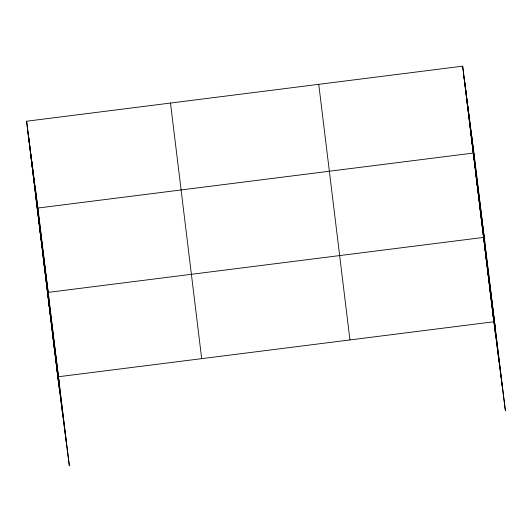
<?xml version="1.0" encoding="UTF-8"?>
<svg xmlns="http://www.w3.org/2000/svg" width="532" height="532" viewBox="0 0 532 532"><rect width="100%" height="100%" fill="white"/><g stroke="black" fill="none" stroke-linecap="round" stroke-linejoin="round"><path stroke-width="0.8" d="M26.6 121.223L38.158 210.24L69.346 465.839L57.789 376.822L26.6 121.223L462.654 66.161L474.212 155.178L505.4 410.777L492.552 311.22M483.548 237.412L47.494 292.474L59.059 381.491M57.789 376.822L493.842 321.76L462.654 66.161M463.977 77.027L466.032 92.834M465.301 87.886L467.355 103.693M466.631 98.753L470.009 125.419M469.277 120.478L471.332 136.285M470.607 131.338L472.655 147.151M471.931 142.204L473.985 158.011M484.818 242.08L473.254 153.063L37.207 208.125L48.764 297.142M475.827 174.15L477.882 189.964M477.118 184.697L480.456 211.044M479.684 205.784L481.739 221.591M480.975 216.325L483.029 232.132M482.258 226.871L495.106 326.429M484.832 247.959L486.886 263.766M486.122 258.499L488.177 274.306M487.405 269.046L490.743 295.393M489.979 290.133L492.034 305.94M491.269 300.673L493.317 316.48M27.923 132.089L31.302 158.762M30.577 153.815L32.632 169.622M31.9 164.674L33.955 180.488M33.23 175.54L36.608 202.213M35.877 197.266L37.932 213.073M38.49 218.672L40.545 234.479M39.774 229.212L43.119 255.566M42.347 250.299L44.402 266.113M43.637 260.846L46.976 287.2M46.211 281.933L48.266 297.74M48.784 303.021L52.123 329.368M51.358 324.108L53.406 339.915M52.641 334.648L54.696 350.455M53.931 345.195L57.27 371.542M56.498 366.282L58.553 382.089M471.073 131.018L502.261 386.618M467.841 106.127L499.029 361.727M464.702 81.968L495.891 337.567M318.754 84.335L349.943 339.928M170.499 103.055L201.688 358.654M35.026 186.08L66.214 441.68M31.794 161.189L62.976 416.789M28.655 137.03L59.843 392.629"/></g></svg>
